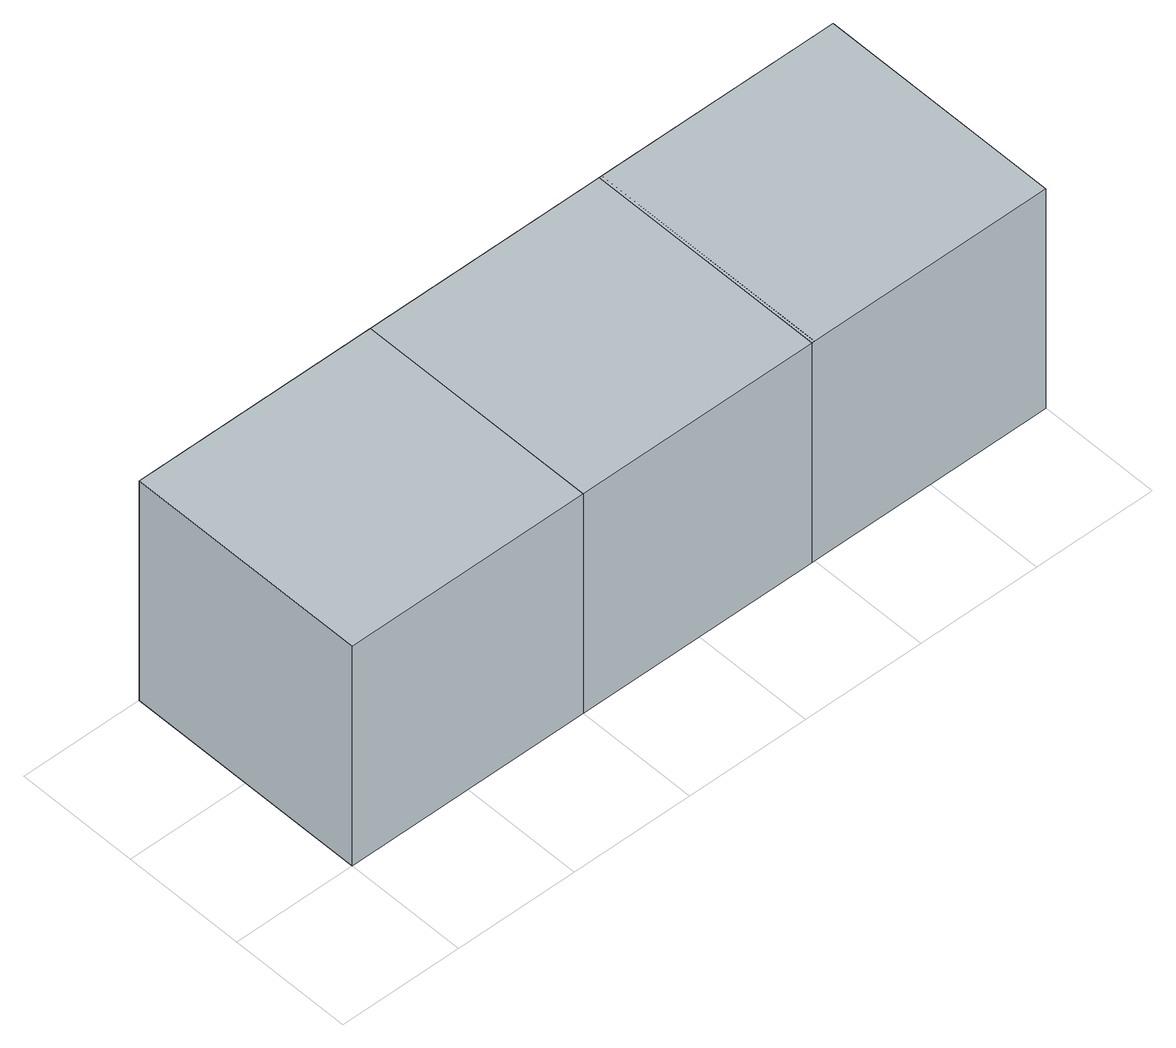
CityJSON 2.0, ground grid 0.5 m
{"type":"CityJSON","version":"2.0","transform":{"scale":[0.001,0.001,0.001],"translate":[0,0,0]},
"CityObjects":{
"object1":{"type":"GenericCityObject","geometry":[{"type":"MultiSurface","lod":"2","boundaries":[[[0,1,2,3]],[[4,5,6,7]],[[2,4,7,3]],[[1,5,4,2]],[[0,6,5,1]],[[3,7,6,0]],[[8,9,10,11]],[[12,13,14,15]],[[10,12,15,11]],[[9,13,12,10]],[[8,14,13,9]],[[11,15,14,8]],[[1,16,17,2]],[[18,19,5,4]],[[17,18,4,2]],[[16,19,18,17]],[[1,5,19,16]]]}]}
},
"vertices":[
[0,1000,0],[1000,1000,0],[1000,0,0],[0,0,0],[1000,0,1000],[1000,1000,1000],[0,1000,1000],[0,0,1000],[1990,1000,0],[3000,1000,0],[3000,0,0],[1990,0,0],[3000,0,1000],[3000,1000,1000],[1990,1000,1000],[1990,0,1000],[2000,1000,0],[2000,0,0],[2000,0,1000],[2000,1000,1000]
]}
